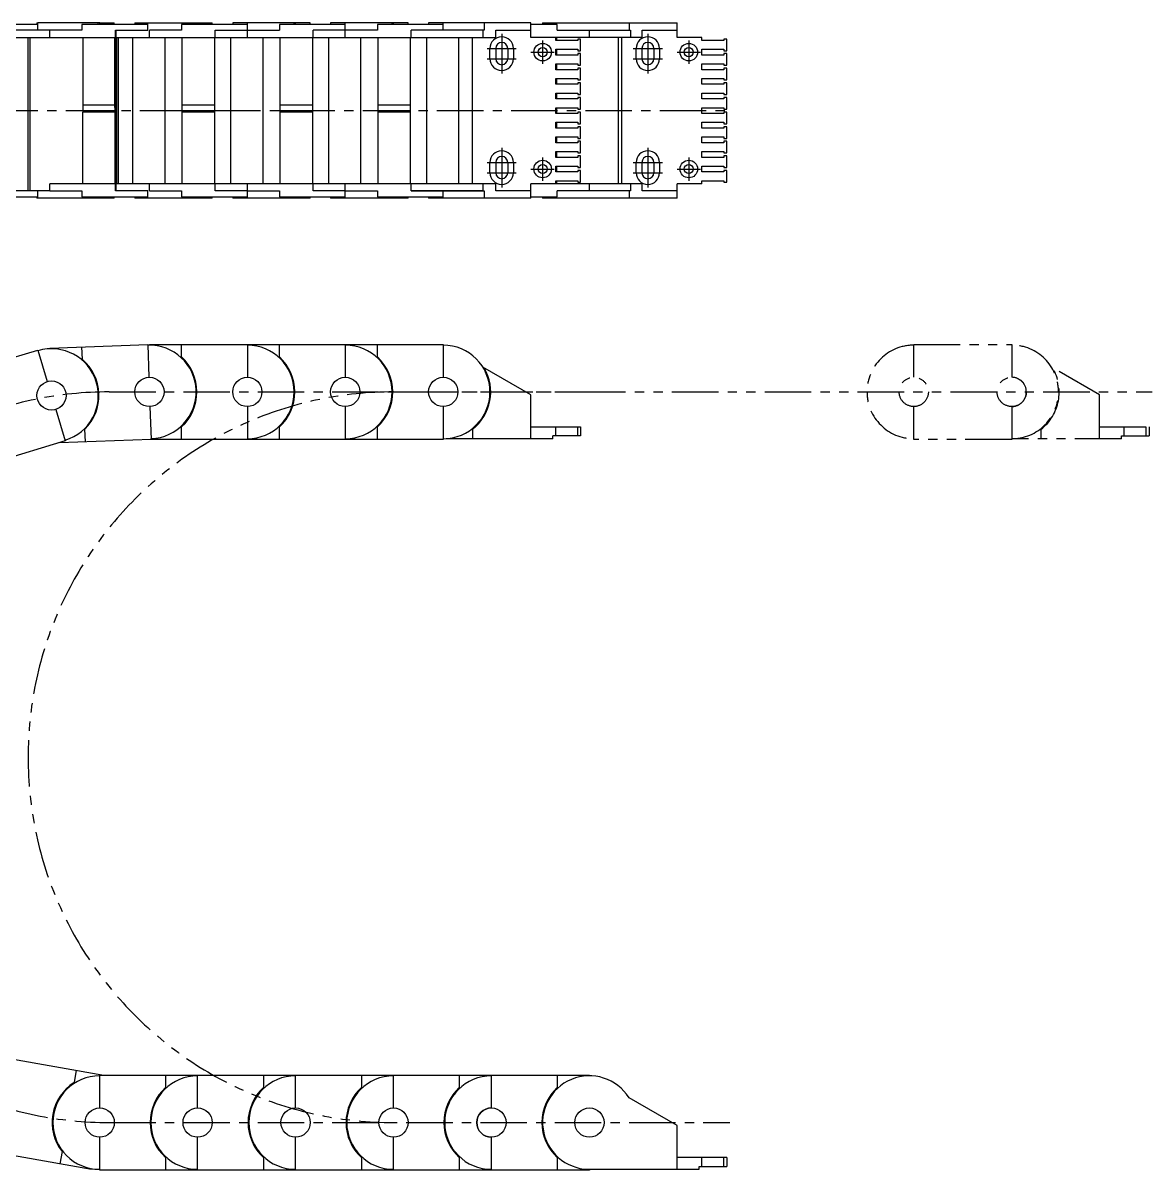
# Model space of a CAD drawing. Extents: x -197 to 995, y -704 to 120.
# Drawn here: x 223 to 995, y -665 to 120 of the extents above; entities that cross this region are included whole.
import ezdxf

# ---------------------------------------------------------------- set-up
doc = ezdxf.new("R2010")
doc.units = 0
doc.linetypes.add('CENTER', pattern=[50.8, 31.75, -6.35, 6.35, -6.35])
doc.linetypes.add('PHANTOM', pattern=[63.5, 31.75, -6.35, 6.35, -6.35, 6.35, -6.35])
doc.layers.get('0').update_dxf_attribs({"linetype": 'CONTINUOUS'})
doc.layers.add('CENTER', color=1, linetype='CONTINUOUS')

msp = doc.modelspace()

# ---------------------------------------------------------------- linework, layer by layer
at = {"color": 7, "linetype": 'CONTINUOUS'}
for p, q in [((233.05, 119), (189.83, 119)), ((232.3, 120), (232.3, 119)), ((232.3, 120), (233.05, 120)), ((232.3, 120), (233.05, 120)), ((232.91, 115), (232.91, 119)), ((274.3, 120), (233.05, 120)), ((233.05, 115), (233.05, 120)), ((275.26, 120), (252.3, 120)), ((252.3, 120), (252.3, 120)), ((252.3, 120), (252.3, 120)), ((263.11, 119), (263.11, 115)), ((308.09, 119), (263.11, 119)), ((274.3, 119), (274.3, 120)), ((275.26, 120), (285.26, 120)), ((275.26, 120), (285.26, 120)), ((275.26, 119), (275.26, 120)), ((285.26, 119), (285.26, 120)), ((299.26, 120), (352.26, 120)), ((299.26, 120), (299.26, 119)), ((308.08, 115), (308.08, 119)), ((308.09, 115), (308.09, 120)), ((376.26, 119), (331.26, 119)), ((331.26, 119), (331.26, 115)), ((341.26, 119), (341.26, 120)), ((342.26, 119), (342.26, 120)), ((352.26, 119), (352.26, 120)), ((419.26, 120), (366.26, 120)), ((366.26, 120), (366.26, 119)), ((376.26, 110), (376.26, 120)), ((398.26, 119), (398.26, 115)), ((443.26, 119), (398.26, 119)), ((408.26, 119), (408.26, 120)), ((409.26, 119), (409.26, 120)), ((419.26, 119), (419.26, 120)), ((486.26, 120), (433.26, 120)), ((433.26, 120), (433.26, 119)), ((443.26, 119), (443.26, 120)), ((443.26, 110), (443.26, 119)), ((465.26, 119), (465.26, 115)), ((510.26, 119), (465.26, 119)), ((475.26, 119), (475.26, 120)), ((476.26, 119), (476.26, 120)), ((486.26, 119), (486.26, 120)), ((500.26, 120), (500.26, 119)), ((570.26, 120), (500.26, 120)), ((510.26, 119), (510.26, 120)), ((510.26, 115), (510.26, 119)), ((538.28, 120), (538.28, 115)), ((570.26, 110), (570.26, 120)), ((588.26, 119), (570.26, 119)), ((578.26, 120), (670.26, 120)), ((578.26, 120), (578.26, 119)), ((588.26, 115), (588.26, 119)), ((637.38, 120), (637.38, 115)), ((670.26, 110), (670.26, 120)), ((0.43, 110), (546.26, 110)), ((263.11, 115), (211.85, 115)), ((226.36, 5), (226.36, 110)), ((227.54, 110), (227.54, 5)), ((241.12, 110), (241.12, 115)), ((263.7, 110), (263.7, 64)), ((285.68, 64), (285.68, 110)), ((285.74, 110), (285.74, 64.4)), ((286.09, 115), (308.08, 115)), ((286.09, 110), (286.09, 115)), ((286.4, 115), (286.4, 110)), ((286.64, 10), (286.64, 110)), ((287.63, 110), (287.63, 10)), ((287.87, 110), (287.87, 10)), ((297.76, 110), (297.76, 10)), ((308.08, 115), (308.09, 115)), ((331.26, 115), (309.26, 115)), ((309.26, 110), (309.26, 115)), ((319.76, 110), (319.76, 10)), ((331.76, 10), (331.76, 110)), ((353.76, 110), (353.76, 10)), ((354.26, 110), (354.26, 115)), ((354.26, 115), (398.26, 115)), ((364.76, 110), (364.76, 10)), ((386.76, 110), (386.76, 10)), ((398.76, 10), (398.76, 110)), ((420.76, 110), (420.76, 10)), ((465.26, 115), (421.26, 115)), ((421.26, 110), (421.26, 115)), ((431.76, 110), (431.76, 10)), ((453.76, 110), (453.76, 10)), ((465.76, 10), (465.76, 110)), ((487.76, 110), (487.76, 10)), ((488.26, 110), (488.26, 115)), ((538.28, 115), (488.26, 115)), ((498.76, 110), (498.76, 10)), ((520.26, 115), (520.26, 115)), ((520.76, 110), (520.76, 10)), ((530.26, 10), (530.26, 110)), ((537.38, 115), (537.38, 110)), ((546.26, 110), (546.26, 115)), ((546.26, 115), (570.26, 115)), ((646.26, 110), (570.26, 110)), ((587.26, 108), (587.26, 110)), ((587.76, 110), (587.76, 108)), ((588.26, 115), (638.28, 115)), ((610.26, 110), (610.26, 115)), ((630.26, 10), (630.26, 110)), ((632.17, 110), (632.17, 10)), ((638.28, 115), (638.28, 110)), ((646.26, 115), (670.26, 115)), ((646.26, 110), (646.26, 115)), ((687.26, 110), (670.26, 110)), ((687.26, 108), (687.26, 110)), ((542.26, 95.5), (542.26, 102.5)), ((546.16, 102.5), (546.16, 95.5)), ((554.36, 102.5), (554.36, 95.5)), ((558.26, 102.5), (558.26, 95.5)), ((602.26, 108), (587.26, 108)), ((602.26, 109), (602.26, 108)), ((604.26, 109), (602.26, 109)), ((604.26, 101), (604.26, 109)), ((642.26, 95.5), (642.26, 102.5)), ((646.16, 102.5), (646.16, 95.5)), ((654.36, 102.5), (654.36, 95.5)), ((658.26, 102.5), (658.26, 95.5)), ((702.26, 108), (687.26, 108)), ((704.26, 109), (702.26, 109)), ((702.26, 109), (702.26, 108)), ((704.26, 101), (704.26, 109)), ((587.26, 102), (602.26, 102)), ((587.26, 98), (587.26, 102)), ((602.26, 98), (587.26, 98)), ((587.76, 102), (587.76, 98)), ((602.26, 102), (602.26, 101)), ((602.26, 101), (604.26, 101)), ((602.26, 99), (602.26, 98)), ((604.26, 99), (602.26, 99)), ((604.26, 91), (604.26, 99)), ((687.26, 102), (702.26, 102)), ((687.26, 98), (687.26, 102)), ((702.26, 98), (687.26, 98)), ((702.26, 102), (702.26, 101)), ((702.26, 101), (704.26, 101)), ((704.26, 99), (702.26, 99)), ((702.26, 99), (702.26, 98)), ((704.26, 91), (704.26, 99)), ((587.26, 88), (587.26, 92)), ((587.26, 92), (602.26, 92)), ((602.26, 88), (587.26, 88)), ((587.76, 92), (587.76, 88)), ((602.26, 92), (602.26, 91)), ((602.26, 91), (604.26, 91)), ((602.26, 89), (602.26, 88)), ((604.26, 89), (602.26, 89)), ((604.26, 81), (604.26, 89)), ((687.26, 88), (687.26, 92)), ((687.26, 92), (702.26, 92)), ((702.26, 88), (687.26, 88)), ((702.26, 92), (702.26, 91)), ((702.26, 91), (704.26, 91)), ((702.26, 89), (702.26, 88)), ((704.26, 89), (702.26, 89)), ((704.26, 81), (704.26, 89)), ((587.26, 78), (587.26, 82)), ((587.26, 82), (602.26, 82)), ((587.76, 82), (587.76, 78)), ((602.26, 82), (602.26, 81)), ((602.26, 81), (604.26, 81)), ((602.26, 79), (602.26, 78)), ((604.26, 79), (602.26, 79)), ((604.26, 71), (604.26, 79)), ((687.26, 78), (687.26, 82)), ((687.26, 82), (702.26, 82)), ((702.26, 82), (702.26, 81)), ((702.26, 81), (704.26, 81)), ((702.26, 79), (702.26, 78)), ((704.26, 79), (702.26, 79)), ((704.26, 71), (704.26, 79)), ((602.26, 78), (587.26, 78)), ((587.26, 68), (587.26, 72)), ((587.26, 72), (602.26, 72)), ((587.76, 72), (587.76, 68)), ((602.26, 72), (602.26, 71)), ((602.26, 71), (604.26, 71)), ((702.26, 78), (687.26, 78)), ((687.26, 68), (687.26, 72)), ((687.26, 72), (702.26, 72)), ((702.26, 72), (702.26, 71)), ((702.26, 71), (704.26, 71)), ((263.7, 64), (263.78, 60)), ((263.7, 64), (285.68, 64)), ((285.77, 60), (285.68, 64)), ((285.74, 64.4), (285.82, 60.4)), ((331.76, 64), (353.76, 64)), ((398.76, 64), (420.76, 64)), ((465.76, 64), (487.76, 64)), ((602.26, 68), (587.26, 68)), ((602.26, 69), (602.26, 68)), ((604.26, 69), (602.26, 69)), ((604.26, 61), (604.26, 69)), ((702.26, 68), (687.26, 68)), ((704.26, 69), (702.26, 69)), ((702.26, 69), (702.26, 68)), ((704.26, 61), (704.26, 69)), ((263.7, 10), (263.7, 59)), ((285.74, 59), (263.7, 59)), ((263.78, 60), (285.77, 60)), ((263.78, 60), (263.78, 59)), ((285.68, 59), (285.68, 10)), ((285.74, 10), (285.74, 59)), ((285.82, 57), (285.74, 57)), ((285.77, 57), (285.77, 60)), ((285.82, 60.4), (285.82, 57)), ((331.76, 60), (353.76, 60)), ((353.76, 59), (331.76, 59)), ((398.76, 60), (420.76, 60)), ((420.76, 59), (398.76, 59)), ((465.76, 60), (487.76, 60)), ((487.76, 59), (465.76, 59)), ((587.26, 58), (587.26, 62)), ((587.26, 62), (602.26, 62)), ((602.26, 58), (587.26, 58)), ((587.76, 62), (587.76, 58)), ((602.26, 62), (602.26, 61)), ((602.26, 61), (604.26, 61)), ((602.26, 59), (602.26, 58)), ((604.26, 59), (602.26, 59)), ((604.26, 51), (604.26, 59)), ((687.26, 58), (687.26, 62)), ((687.26, 62), (702.26, 62)), ((702.26, 58), (687.26, 58)), ((702.26, 62), (702.26, 61)), ((702.26, 61), (704.26, 61)), ((704.26, 59), (702.26, 59)), ((702.26, 59), (702.26, 58)), ((704.26, 51), (704.26, 59)), ((587.26, 48), (587.26, 52)), ((587.26, 52), (602.26, 52)), ((602.26, 48), (587.26, 48)), ((587.76, 52), (587.76, 48)), ((602.26, 52), (602.26, 51)), ((602.26, 51), (604.26, 51)), ((602.26, 49), (602.26, 48)), ((604.26, 49), (602.26, 49)), ((604.26, 41), (604.26, 49)), ((687.26, 48), (687.26, 52)), ((687.26, 52), (702.26, 52)), ((702.26, 48), (687.26, 48)), ((702.26, 52), (702.26, 51)), ((702.26, 51), (704.26, 51)), ((702.26, 49), (702.26, 48)), ((704.26, 49), (702.26, 49)), ((704.26, 41), (704.26, 49)), ((587.26, 38), (587.26, 42)), ((587.26, 42), (602.26, 42)), ((587.76, 42), (587.76, 38)), ((602.26, 42), (602.26, 41)), ((602.26, 41), (604.26, 41)), ((687.26, 38), (687.26, 42)), ((687.26, 42), (702.26, 42)), ((702.26, 42), (702.26, 41)), ((702.26, 41), (704.26, 41)), ((602.26, 38), (587.26, 38)), ((587.26, 28), (587.26, 32)), ((587.26, 32), (602.26, 32)), ((587.76, 32), (587.76, 28)), ((602.26, 39), (602.26, 38)), ((604.26, 39), (602.26, 39)), ((602.26, 32), (602.26, 31)), ((604.26, 31), (604.26, 39)), ((702.26, 38), (687.26, 38)), ((687.26, 28), (687.26, 32)), ((687.26, 32), (702.26, 32)), ((702.26, 39), (702.26, 38)), ((704.26, 39), (702.26, 39)), ((702.26, 32), (702.26, 31)), ((704.26, 31), (704.26, 39)), ((542.26, 17.5), (542.26, 24.5)), ((546.16, 24.5), (546.16, 17.5)), ((554.36, 24.5), (554.36, 17.5)), ((558.26, 24.5), (558.26, 17.5)), ((602.26, 28), (587.26, 28)), ((602.26, 31), (604.26, 31)), ((602.26, 29), (602.26, 28)), ((604.26, 29), (602.26, 29)), ((604.26, 21), (604.26, 29)), ((642.26, 17.5), (642.26, 24.5)), ((646.16, 24.5), (646.16, 17.5)), ((654.36, 24.5), (654.36, 17.5)), ((658.26, 24.5), (658.26, 17.5)), ((702.26, 28), (687.26, 28)), ((702.26, 31), (704.26, 31)), ((704.26, 29), (702.26, 29)), ((702.26, 29), (702.26, 28)), ((704.26, 21), (704.26, 29)), ((587.26, 22), (602.26, 22)), ((587.26, 18), (587.26, 22)), ((602.26, 18), (587.26, 18)), ((587.76, 22), (587.76, 18)), ((602.26, 22), (602.26, 21)), ((602.26, 21), (604.26, 21)), ((602.26, 19), (602.26, 18)), ((604.26, 19), (602.26, 19)), ((604.26, 11), (604.26, 19)), ((687.26, 22), (702.26, 22)), ((687.26, 18), (687.26, 22)), ((702.26, 18), (687.26, 18)), ((702.26, 22), (702.26, 21)), ((702.26, 21), (704.26, 21)), ((704.26, 19), (702.26, 19)), ((702.26, 19), (702.26, 18)), ((704.26, 11), (704.26, 19)), ((546.26, 10), (241.12, 10)), ((241.12, 5), (241.12, 10)), ((286.09, 5), (286.09, 10)), ((286.4, 10), (286.4, 5)), ((309.26, 5), (309.26, 10)), ((354.26, 5), (354.26, 10)), ((376.26, 5), (376.26, 10)), ((421.26, 5), (421.26, 10)), ((443.26, 5), (443.26, 10)), ((488.26, 5), (488.26, 10)), ((537.38, 10), (537.38, 5)), ((546.26, 5), (546.26, 10)), ((646.26, 10), (570.26, 10)), ((570.26, 0), (570.26, 10)), ((587.26, 12), (602.26, 12)), ((587.26, 10), (587.26, 12)), ((587.76, 12), (587.76, 10)), ((602.26, 12), (602.26, 11)), ((602.26, 11), (604.26, 11)), ((610.26, 5), (610.26, 10)), ((638.28, 10), (638.28, 5)), ((646.26, 5), (646.26, 10)), ((687.26, 10), (670.26, 10)), ((670.26, 0), (670.26, 10)), ((687.26, 12), (702.26, 12)), ((687.26, 10), (687.26, 12)), ((702.26, 12), (702.26, 11)), ((702.26, 11), (704.26, 11)), ((189.83, 1), (232.91, 1)), ((232.91, 5), (211.85, 5)), ((232.3, 1), (232.3, 0)), ((233.05, 0), (232.3, 0)), ((232.91, 1), (232.91, 5)), ((233.05, 5), (232.91, 5)), ((232.91, 1), (233.05, 1)), ((233.05, 1), (233.05, 5)), ((241.12, 5), (233.05, 5)), ((233.05, 0), (233.05, 1)), ((285.26, 0), (233.05, 0)), ((241.12, 5), (263.11, 5)), ((263.11, 5), (263.11, 1)), ((263.11, 1), (308.08, 1)), ((285.26, 0), (274.3, 0)), ((275.26, 0), (274.3, 0)), ((275.26, 0), (275.26, 1)), ((285.26, 0), (285.26, 1)), ((308.08, 5), (286.09, 5)), ((299.26, 1), (299.26, 0)), ((308.09, 0), (299.26, 0)), ((308.08, 1), (308.08, 5)), ((308.09, 5), (308.08, 5)), ((308.08, 1), (308.09, 1)), ((308.09, 1), (308.09, 5)), ((308.09, 0), (308.09, 1)), ((342.26, 0), (308.09, 0)), ((309.26, 5), (331.26, 5)), ((331.26, 5), (331.26, 1)), ((331.26, 1), (376.26, 1)), ((341.26, 1), (341.26, 0)), ((342.26, 0), (342.26, 1)), ((352.26, 0), (342.26, 0)), ((352.26, 0), (352.26, 1)), ((376.26, 5), (354.26, 5)), ((366.26, 1), (366.26, 0)), ((376.26, 0), (366.26, 0)), ((376.26, 1), (376.26, 5)), ((376.26, 5), (398.26, 5)), ((376.26, 0), (376.26, 1)), ((408.26, 0), (376.26, 0)), ((398.26, 5), (398.26, 1)), ((398.26, 1), (443.26, 1)), ((408.26, 0), (408.26, 1)), ((409.26, 0), (408.26, 0)), ((409.26, 0), (409.26, 1)), ((419.26, 0), (409.26, 0)), ((419.26, 0), (419.26, 1)), ((443.26, 5), (421.26, 5)), ((433.26, 1), (433.26, 0)), ((443.26, 0), (433.26, 0)), ((443.26, 5), (465.26, 5)), ((443.26, 1), (443.26, 5)), ((443.26, 0), (443.26, 1)), ((475.26, 0), (443.26, 0)), ((465.26, 5), (465.26, 1)), ((465.26, 1), (510.26, 1)), ((475.26, 0), (475.26, 1)), ((476.26, 0), (475.26, 0)), ((476.26, 0), (476.26, 1)), ((486.26, 0), (476.26, 0)), ((486.26, 0), (486.26, 1)), ((488.26, 5), (510.26, 5)), ((510.26, 5), (488.26, 5)), ((500.26, 1), (500.26, 0)), ((520.26, 0), (500.26, 0)), ((510.26, 1), (510.26, 5)), ((510.26, 5), (537.38, 5)), ((520.26, 5), (510.26, 5)), ((510.26, 0), (510.26, 1)), ((538.28, 0), (510.26, 0)), ((537.38, 5), (520.26, 5)), ((520.26, 5), (520.26, 5)), ((538.28, 0), (530.26, 0)), ((537.38, 5), (538.28, 5)), ((538.28, 5), (538.28, 0)), ((570.26, 0), (538.28, 0)), ((570.26, 5), (546.26, 5)), ((570.26, 1), (588.26, 1)), ((578.26, 1), (578.26, 0)), ((670.26, 0), (578.26, 0)), ((588.26, 1), (588.26, 5)), ((638.28, 5), (588.26, 5)), ((637.38, 5), (637.38, 0)), ((670.26, 5), (646.26, 5)), ((241.12, -102.46), (308.08, -100.02)), ((263.42, -110.23), (263.11, -101.66)), ((308.08, -100.02), (308.9, -122.51)), ((309.26, -100), (510.26, -100)), ((309.26, -100.5), (309.26, -100)), ((331.26, -108.58), (331.26, -100)), ((376.26, -100), (376.26, -122.5)), ((398.26, -108.58), (398.26, -100)), ((443.26, -100), (443.26, -122.5)), ((465.26, -108.58), (465.26, -100)), ((510.26, -100), (510.26, -122.5)), ((168.77, -123.2), (232.91, -103.83)), ((232.91, -103.83), (239.41, -125.37)), ((241.14, -102.96), (241.12, -102.46)), ((570.26, -134.5), (537.38, -115.52)), ((570.26, -164.5), (570.26, -134.5)), ((245.2, -144.51), (251.7, -166.05)), ((309.62, -142.49), (310.44, -164.98)), ((376.26, -142.5), (376.26, -165)), ((443.26, -142.5), (443.26, -165)), ((510.26, -142.5), (510.26, -165)), ((331.26, -165), (331.26, -156.42)), ((398.26, -165), (398.26, -156.42)), ((465.26, -165), (465.26, -156.42)), ((570.26, -156.5), (604.26, -156.5)), ((587.26, -162.5), (587.26, -156.5)), ((602.26, -162.5), (602.26, -156.5)), ((604.26, -156.5), (604.26, -162.5)), ((265.47, -166.62), (265.16, -158.04)), ((512.26, -164.5), (512.26, -164.44)), ((585.26, -164.5), (512.26, -164.5)), ((530.26, -158.12), (530.26, -164.5)), ((585.26, -164.5), (585.26, -162.5)), ((604.26, -162.5), (585.26, -162.5)), ((251.7, -166.05), (191.77, -184.15)), ((310.44, -164.98), (247.68, -167.27)), ((510.26, -165), (309.85, -165)), ((214.82, -589), (278.07, -600)), ((259.15, -596.71), (257.68, -605.16)), ((275.26, -600), (610.26, -600)), ((275.26, -622.5), (275.26, -600)), ((320.26, -600), (320.26, -608.58)), ((342.26, -622.5), (342.26, -600)), ((387.26, -600), (387.26, -608.58)), ((409.26, -622.5), (409.26, -600)), ((454.26, -600), (454.26, -608.58)), ((476.26, -622.5), (476.26, -600)), ((476.26, -622.5), (476.26, -600)), ((521.26, -600), (521.26, -608.58)), ((543.26, -622.5), (543.26, -600)), ((588.26, -600), (588.26, -608.58)), ((610.26, -600), (610.26, -600.5)), ((670.26, -634.5), (637.38, -615.52)), ((670.26, -664.5), (670.26, -634.5)), ((275.26, -665), (275.26, -642.5)), ((342.26, -665), (342.26, -642.5)), ((409.26, -665), (409.26, -642.5)), ((476.26, -665), (476.26, -642.5)), ((543.26, -665), (543.26, -642.5)), ((269.69, -664.52), (203.68, -653.04)), ((249.49, -652.3), (248.02, -660.75)), ((320.26, -656.42), (320.26, -665)), ((387.26, -656.42), (387.26, -665)), ((454.26, -656.42), (454.26, -665)), ((521.26, -656.42), (521.26, -665)), ((588.26, -656.42), (588.26, -665)), ((704.26, -656.5), (670.26, -656.5)), ((687.26, -662.5), (687.26, -656.5)), ((702.26, -662.5), (702.26, -656.5)), ((704.26, -656.5), (704.26, -662.5)), ((269.78, -664.03), (269.69, -664.52)), ((610.26, -665), (275.26, -665)), ((610.26, -664.5), (610.26, -665)), ((612.26, -664.44), (612.26, -664.5)), ((612.26, -664.5), (685.26, -664.5)), ((685.26, -664.5), (685.26, -662.5)), ((685.26, -662.5), (704.26, -662.5))]:
    msp.add_line(p, q, dxfattribs=at)
at = {"color": 3, "linetype": 'PHANTOM'}
for p, q in [((832.18, -100), (899.18, -100)), ((832.18, -122.5), (832.18, -100)), ((899.18, -100), (899.18, -122.5)), ((959.18, -134.5), (926.3, -115.52)), ((476.26, -132.5), (995.18, -132.5)), ((959.18, -164.5), (959.18, -134.5)), ((832.18, -165), (832.18, -142.5)), ((899.18, -142.5), (899.18, -165)), ((959.18, -156.5), (993.18, -156.5)), ((976.18, -162.5), (976.18, -156.5)), ((991.18, -162.5), (991.18, -156.5)), ((993.18, -156.5), (993.18, -162.5)), ((974.18, -164.5), (901.18, -164.5)), ((919.18, -158.12), (919.18, -164.5)), ((974.18, -164.5), (974.18, -162.5)), ((974.18, -162.5), (993.18, -162.5)), ((899.18, -165), (832.18, -165))]:
    msp.add_line(p, q, dxfattribs=at)
at = {"color": 7, "linetype": 'CONTINUOUS'}
for centre, radius in [((578.26, 100), 6), ((578.26, 100), 3.1), ((678.26, 100), 6), ((678.26, 100), 3.1), ((578.26, 20), 6), ((678.26, 20), 6), ((578.26, 20), 3.1), ((678.26, 20), 3.1), ((242.3, -134.94), 10), ((309.26, -132.5), 10), ((376.26, -132.5), 10), ((443.26, -132.5), 10), ((510.26, -132.5), 10), ((275.26, -632.5), 10), ((342.26, -632.5), 10), ((409.26, -632.5), 10), ((476.26, -632.5), 10), ((543.26, -632.5), 10), ((610.26, -632.5), 10)]:
    msp.add_circle(centre, radius, dxfattribs=at)
at = {"color": 3, "linetype": 'PHANTOM'}
for centre in [(832.18, -132.5), (899.18, -132.5)]:
    msp.add_circle(centre, 10, dxfattribs=at)
at = {"color": 7, "linetype": 'CONTINUOUS'}
for centre, radius, start, end in [((550.26, 102.5), 8, 0, 180), ((650.26, 102.5), 8, 0, 180), ((550.26, 102.5), 4.1, 0, 180), ((650.26, 102.5), 4.1, 0, 180), ((550.26, 95.5), 8, 180, 0), ((550.26, 95.5), 4.1, 180, 0), ((650.26, 95.5), 8, 180, 0), ((650.26, 95.5), 4.1, 180, 0), ((550.26, 24.5), 8, 0, 180), ((650.26, 24.5), 8, 0, 180), ((550.26, 24.5), 4.1, 0, 180), ((650.26, 24.5), 4.1, 0, 180), ((550.26, 17.5), 8, 180, 0), ((550.26, 17.5), 4.1, 180, 0), ((650.26, 17.5), 8, 180, 0), ((650.26, 17.5), 4.1, 180, 0), ((309.26, -132.5), 32, 272.08715, 92.08715), ((376.26, -132.5), 32, 270, 90), ((443.26, -132.5), 32, 270, 90), ((510.26, -132.5), 32, 270, 90), ((242.3, -134.94), 32, 286.80269, 106.80269), ((309.26, -132.5), 32.5, 312.60367, 47.39633), ((376.26, -132.5), 32.5, 312.60367, 47.39633), ((443.26, -132.5), 32.5, 312.60367, 47.39633), ((242.3, -134.94), 32.5, 314.69082, 49.48348), ((510.26, -132.5), 32.5, 307.97987, 30.43344), ((275.26, -632.5), 32, 90, 270), ((342.26, -632.5), 32, 90, 270), ((409.26, -632.5), 32, 90, 270), ((476.26, -632.5), 32, 90, 270), ((543.26, -632.5), 32, 90, 270), ((610.26, -632.5), 32, 32.05201, 273.58332), ((275.26, -632.5), 32.5, 122.73627, 217.52893), ((275.26, -632.5), 32.5, 122.73627, 217.52893), ((342.26, -632.5), 32.5, 132.60367, 227.39633), ((409.26, -632.5), 32.5, 132.60367, 227.39633), ((476.26, -632.5), 32.5, 132.60367, 227.39633), ((543.26, -632.5), 32.5, 132.60367, 227.39633), ((610.26, -632.5), 32.5, 132.60367, 227.39633), ((543.26, -632.5), 10, 90, 270)]:
    msp.add_arc(centre, radius, start, end, dxfattribs=at)
at = {"color": 3, "linetype": 'PHANTOM'}
for centre, radius, start, end in [((832.18, -132.5), 32, 90, 270), ((899.18, -132.5), 32, 270, 90), ((899.18, -132.5), 32.5, 307.97987, 30.43344), ((899.18, -132.5), 10, 270, 90), ((476.26, -382.5), 250, 90, 270)]:
    msp.add_arc(centre, radius, start, end, dxfattribs=at)
at = {"layer": 'CENTER', "color": 1, "linetype": 'CENTER'}
for p, q in [((550.26, 112.5), (550.26, 85.5)), ((650.26, 112.5), (650.26, 85.5)), ((540.26, 102.5), (560.26, 102.5)), ((578.26, 108), (578.26, 92)), ((640.26, 102.5), (660.26, 102.5)), ((678.26, 108), (678.26, 92)), ((540.26, 95.5), (560.26, 95.5)), ((570.26, 100), (586.26, 100)), ((640.26, 95.5), (660.26, 95.5)), ((670.26, 100), (686.26, 100)), ((-2, 60), (706.26, 60)), ((550.26, 34.5), (550.26, 7.5)), ((650.26, 34.5), (650.26, 7.5)), ((540.26, 24.5), (560.26, 24.5)), ((578.26, 28), (578.26, 12)), ((640.26, 24.5), (660.26, 24.5)), ((678.26, 28), (678.26, 12)), ((540.26, 17.5), (560.26, 17.5)), ((570.26, 20), (586.26, 20)), ((640.26, 17.5), (660.26, 17.5)), ((670.26, 20), (686.26, 20)), ((281.8, -132.5), (606.26, -132.5)), ((281.8, -632.5), (706.26, -632.5))]:
    msp.add_line(p, q, dxfattribs=at)
msp.add_arc((281.8, -382.5), 250, 90, 270, dxfattribs=at)

doc.saveas('drawing.dxf')
